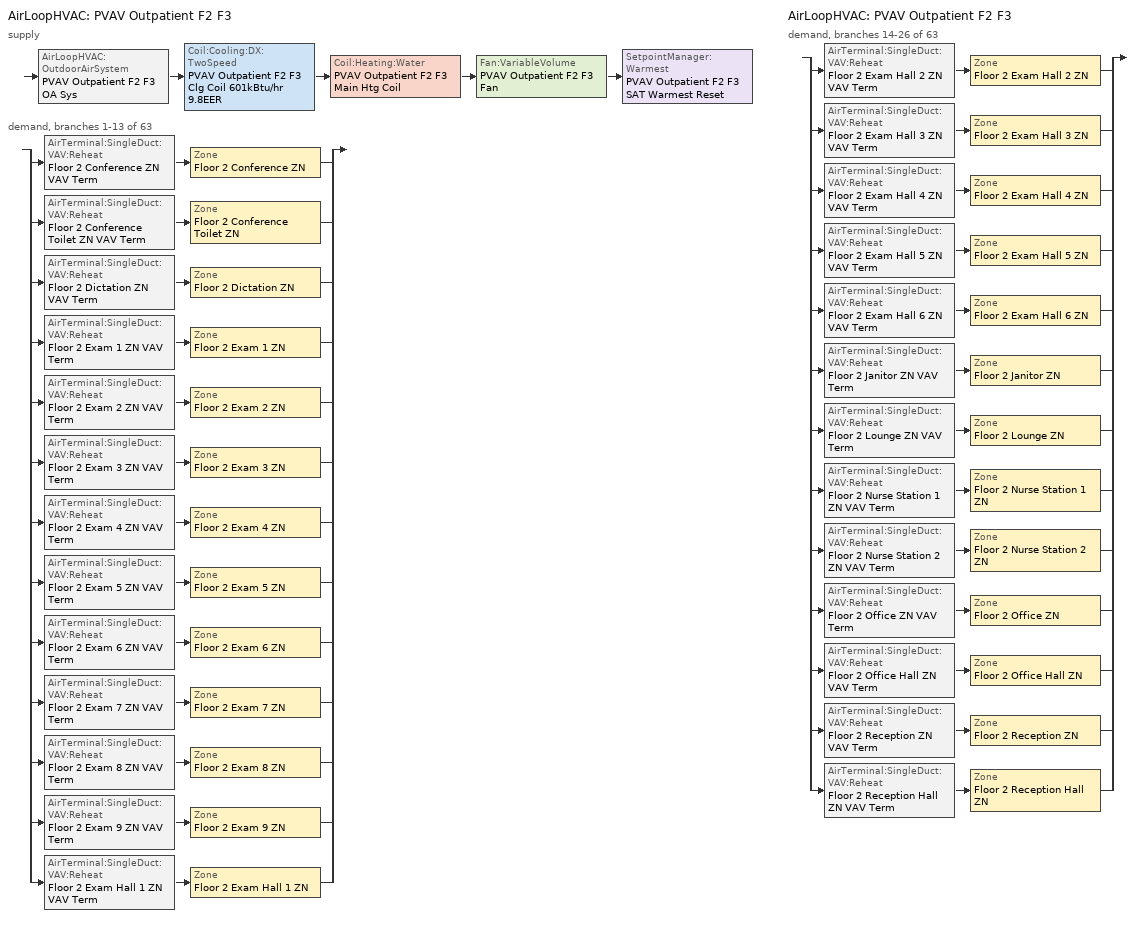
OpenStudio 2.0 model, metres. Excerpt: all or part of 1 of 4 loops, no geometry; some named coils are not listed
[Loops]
AirLoopHVAC 'PVAV Outpatient F2 F3'
 supply: AirLoopHVAC:OutdoorAirSystem 'PVAV Outpatient F2 F3 OA Sys' > Coil:Cooling:DX:TwoSpeed 'PVAV Outpatient F2 F3 Clg Coil 601kBtu/hr 9.8EER' > Coil:Heating:Water 'PVAV Outpatient F2 F3 Main Htg Coil' > Fan:VariableVolume 'PVAV Outpatient F2 F3 Fan' > SetpointManager:Warmest 'PVAV Outpatient F2 F3 SAT Warmest Reset'
 demand, branches 1-13 of 63: split
  | AirTerminal:SingleDuct:VAV:Reheat 'Floor 2 Conference ZN VAV Term' > Zone 'Floor 2 Conference ZN'
  | AirTerminal:SingleDuct:VAV:Reheat 'Floor 2 Conference Toilet ZN VAV Term' > Zone 'Floor 2 Conference Toilet ZN'
  | AirTerminal:SingleDuct:VAV:Reheat 'Floor 2 Dictation ZN VAV Term' > Zone 'Floor 2 Dictation ZN'
  | AirTerminal:SingleDuct:VAV:Reheat 'Floor 2 Exam 1 ZN VAV Term' > Zone 'Floor 2 Exam 1 ZN'
  | AirTerminal:SingleDuct:VAV:Reheat 'Floor 2 Exam 2 ZN VAV Term' > Zone 'Floor 2 Exam 2 ZN'
  | AirTerminal:SingleDuct:VAV:Reheat 'Floor 2 Exam 3 ZN VAV Term' > Zone 'Floor 2 Exam 3 ZN'
  | AirTerminal:SingleDuct:VAV:Reheat 'Floor 2 Exam 4 ZN VAV Term' > Zone 'Floor 2 Exam 4 ZN'
  | AirTerminal:SingleDuct:VAV:Reheat 'Floor 2 Exam 5 ZN VAV Term' > Zone 'Floor 2 Exam 5 ZN'
  | AirTerminal:SingleDuct:VAV:Reheat 'Floor 2 Exam 6 ZN VAV Term' > Zone 'Floor 2 Exam 6 ZN'
  | AirTerminal:SingleDuct:VAV:Reheat 'Floor 2 Exam 7 ZN VAV Term' > Zone 'Floor 2 Exam 7 ZN'
  | AirTerminal:SingleDuct:VAV:Reheat 'Floor 2 Exam 8 ZN VAV Term' > Zone 'Floor 2 Exam 8 ZN'
  | AirTerminal:SingleDuct:VAV:Reheat 'Floor 2 Exam 9 ZN VAV Term' > Zone 'Floor 2 Exam 9 ZN'
  | AirTerminal:SingleDuct:VAV:Reheat 'Floor 2 Exam Hall 1 ZN VAV Term' > Zone 'Floor 2 Exam Hall 1 ZN'
AirLoopHVAC 'PVAV Outpatient F2 F3'
 demand, branches 14-26 of 63: split
  | AirTerminal:SingleDuct:VAV:Reheat 'Floor 2 Exam Hall 2 ZN VAV Term' > Zone 'Floor 2 Exam Hall 2 ZN'
  | AirTerminal:SingleDuct:VAV:Reheat 'Floor 2 Exam Hall 3 ZN VAV Term' > Zone 'Floor 2 Exam Hall 3 ZN'
  | AirTerminal:SingleDuct:VAV:Reheat 'Floor 2 Exam Hall 4 ZN VAV Term' > Zone 'Floor 2 Exam Hall 4 ZN'
  | AirTerminal:SingleDuct:VAV:Reheat 'Floor 2 Exam Hall 5 ZN VAV Term' > Zone 'Floor 2 Exam Hall 5 ZN'
  | AirTerminal:SingleDuct:VAV:Reheat 'Floor 2 Exam Hall 6 ZN VAV Term' > Zone 'Floor 2 Exam Hall 6 ZN'
  | AirTerminal:SingleDuct:VAV:Reheat 'Floor 2 Janitor ZN VAV Term' > Zone 'Floor 2 Janitor ZN'
  | AirTerminal:SingleDuct:VAV:Reheat 'Floor 2 Lounge ZN VAV Term' > Zone 'Floor 2 Lounge ZN'
  | AirTerminal:SingleDuct:VAV:Reheat 'Floor 2 Nurse Station 1 ZN VAV Term' > Zone 'Floor 2 Nurse Station 1 ZN'
  | AirTerminal:SingleDuct:VAV:Reheat 'Floor 2 Nurse Station 2 ZN VAV Term' > Zone 'Floor 2 Nurse Station 2 ZN'
  | AirTerminal:SingleDuct:VAV:Reheat 'Floor 2 Office ZN VAV Term' > Zone 'Floor 2 Office ZN'
  | AirTerminal:SingleDuct:VAV:Reheat 'Floor 2 Office Hall ZN VAV Term' > Zone 'Floor 2 Office Hall ZN'
  | AirTerminal:SingleDuct:VAV:Reheat 'Floor 2 Reception ZN VAV Term' > Zone 'Floor 2 Reception ZN'
  | AirTerminal:SingleDuct:VAV:Reheat 'Floor 2 Reception Hall ZN VAV Term' > Zone 'Floor 2 Reception Hall ZN'
[Sizing:Zone] Zone Cooling Design Supply Air Temperature Input Method=SupplyAirTemperature; Zone Cooling Design Supply Air Temperature {C}=12.7778; Zone Cooling Design Supply Air Temperature Difference {deltaC}=11.11; Zone Heating Design Supply Air Temperature Input Method=SupplyAirTemperature; Zone Heating Design Supply Air Temperature {C}=50; Zone Heating Design Supply Air Temperature Difference {deltaC}=11.11; Zone Cooling Design Supply Air Humidity Ratio {kg-H2O/kg-air}=0.0085; Zone Heating Design Supply Air Humidity Ratio {kg-H2O/kg-air}=0.008; Heating Design Air Flow Method=DesignDay; Account for Dedicated Outdoor Air System=No; Dedicated Outdoor Air System Control Strategy=NeutralSupplyAir; Dedicated Outdoor Air Low Setpoint Temperature for Design {C}=autosize; Dedicated Outdoor Air High Setpoint Temperature for Design {C}=autosize
Name | Cooling Design Air Flow Method | Cooling Minimum Air Flow per Zone Floor Area {m3/s-m2}
Floor 2 Conference ZN; Floor 2 Exam Hall 4 ZN; Floor 2 Exam Hall 3 ZN; Floor 2 Office ZN; Floor 2 Exam Hall 1 ZN; Floor 2 Exam Hall 2 ZN; Floor 2 Reception Hall ZN; Floor 2 Lounge ZN; Floor 2 Nurse Station 2 ZN; Floor 2 Exam Hall 5 ZN; Floor 2 Dictation ZN; Floor 2 Exam Hall 6 ZN; Floor 2 Nurse Station 1 ZN; Floor 2 Reception ZN; Floor 2 Office Hall ZN; Floor 2 Janitor ZN | DesignDay
Floor 2 Exam 2 ZN; Floor 2 Exam 9 ZN; Floor 2 Exam 3 ZN; Floor 2 Exam 7 ZN; Floor 2 Exam 8 ZN; Floor 2 Exam 1 ZN; Floor 2 Exam 4 ZN; Floor 2 Exam 5 ZN; Floor 2 Exam 6 ZN | DesignDayWithLimit | 0.00508
Floor 2 Conference Toilet ZN | DesignDayWithLimit | 0.00846667
[Zone equipment]
Floor 2 Conference ZN: Floor 2 Conference ZN VAV Term
Floor 2 Exam Hall 4 ZN: Floor 2 Exam Hall 4 ZN VAV Term
Floor 2 Exam 2 ZN: Floor 2 Exam 2 ZN VAV Term
Floor 2 Exam Hall 3 ZN: Floor 2 Exam Hall 3 ZN VAV Term
Floor 2 Office ZN: Floor 2 Office ZN VAV Term
Floor 2 Exam Hall 1 ZN: Floor 2 Exam Hall 1 ZN VAV Term
Floor 2 Exam 9 ZN: Floor 2 Exam 9 ZN VAV Term
Floor 2 Exam 3 ZN: Floor 2 Exam 3 ZN VAV Term
Floor 2 Exam Hall 2 ZN: Floor 2 Exam Hall 2 ZN VAV Term
Floor 2 Reception Hall ZN: Floor 2 Reception Hall ZN VAV Term
Floor 2 Lounge ZN: Floor 2 Lounge ZN VAV Term
Floor 2 Nurse Station 2 ZN: Floor 2 Nurse Station 2 ZN VAV Term
Floor 2 Exam Hall 5 ZN: Floor 2 Exam Hall 5 ZN VAV Term
Floor 2 Dictation ZN: Floor 2 Dictation ZN VAV Term
Floor 2 Exam 7 ZN: Floor 2 Exam 7 ZN VAV Term
Floor 2 Exam Hall 6 ZN: Floor 2 Exam Hall 6 ZN VAV Term
Floor 2 Nurse Station 1 ZN: Floor 2 Nurse Station 1 ZN VAV Term
Floor 2 Exam 8 ZN: Floor 2 Exam 8 ZN VAV Term
Floor 2 Reception ZN: Floor 2 Reception ZN VAV Term
Floor 2 Conference Toilet ZN: Floor 2 Conference Toilet ZN VAV Term, Floor 2 Conference Toilet ZN Exhaust Fan
Floor 2 Exam 1 ZN: Floor 2 Exam 1 ZN VAV Term
Floor 2 Office Hall ZN: Floor 2 Office Hall ZN VAV Term
Floor 2 Janitor ZN: Floor 2 Janitor ZN VAV Term
Floor 2 Exam 4 ZN: Floor 2 Exam 4 ZN VAV Term
Floor 2 Exam 5 ZN: Floor 2 Exam 5 ZN VAV Term
Floor 2 Exam 6 ZN: Floor 2 Exam 6 ZN VAV Term
[AirLoopHVAC]
PVAV Outpatient F2 F3: Availability Schedule=OutPatientHealthCare HVACOperationSchd; Availability Manager=Availability Manager Night Cycle 2; Design Supply Air Flow Rate {m3/s}=AutoSize
[Sizing:System]
PVAV Outpatient F2 F3: Type of Load to Size On=Sensible; Design Outdoor Air Flow Rate {m3/s}=3.14707; Minimum System Air Flow Ratio=0.3; Preheat Design Temperature {C}=7; Preheat Design Humidity Ratio {kg-H2O/kg-Air}=0.008; Precool Design Temperature {C}=12.8; Precool Design Humidity Ratio {kg-H2O/kg-Air}=0.008; Central Cooling Design Supply Air Temperature {C}=14; Central Heating Design Supply Air Temperature {C}=16.6667; Sizing Option=Coincident; 100% Outdoor Air in Cooling=No; 100% Outdoor Air in Heating=No; Central Cooling Design Supply Air Humidity Ratio {kg-H2O/kg-Air}=0.0085; Central Heating Design Supply Air Humidity Ratio {kg-H2O/kg-Air}=0.008; Cooling Design Air Flow Method=DesignDay; Cooling Design Air Flow Rate {m3/s}=0; Heating Design Air Flow Method=DesignDay; Heating Design Air Flow Rate {m3/s}=0; System Outdoor Air Method=ZoneSum; Zone Maximum Outdoor Air Fraction=1; Cooling Supply Air Flow Rate Per Floor Area {m3/s-m2}=0.00996765; Cooling Fraction of Autosized Cooling Supply Air Flow Rate=1; Cooling Supply Air Flow Rate Per Unit Cooling Capacity {m3/s-W}=3.94755e-05; Heating Supply Air Flow Rate Per Floor Area {m3/s-m2}=0.00996765; Heating Fraction of Autosized Heating Supply Air Flow Rate=1; Heating Fraction of Autosized Cooling Supply Air Flow Rate=1; Heating Supply Air Flow Rate Per Unit Heating Capacity {m3/s-W}=3.15882e-05; Cooling Design Capacity Method=CoolingDesignCapacity; Cooling Design Capacity {W}=autosize; Cooling Design Capacity Per Floor Area {W/m2}=234.7; Fraction of Autosized Cooling Design Capacity=1; Heating Design Capacity Method=HeatingDesignCapacity; Heating Design Capacity {W}=autosize; Heating Design Capacity Per Floor Area {W/m2}=157; Fraction of Autosized Heating Design Capacity=1; Central Cooling Capacity Control Method=OnOff
[AvailabilityManager:NightCycle]
Availability Manager Night Cycle 2: Control Type=CycleOnAny; Thermostat Tolerance {deltaC}=1; Cycling Run Time {s}=3600
[Fan:VariableVolume]
PVAV Outpatient F2 F3 Fan: Availability Schedule=Always On Discrete; Fan Efficiency=0.61165; Pressure Rise {Pa}=1389.92; Maximum Flow Rate {m3/s}=Autosize; Fan Power Minimum Flow Rate Input Method=Fraction; Fan Power Minimum Flow Fraction=0.2; Fan Power Minimum Air Flow Rate {m3/s}=0; Motor Efficiency=0.941; Motor In Airstream Fraction=1; Fan Power Coefficient 1=0.0013; Fan Power Coefficient 2=0.147; Fan Power Coefficient 3=0.9506; Fan Power Coefficient 4=-0.0998; Fan Power Coefficient 5=0
[Coil:Cooling:DX:TwoSpeed]
PVAV Outpatient F2 F3 Clg Coil 601kBtu/hr 9.8EER: Availability Schedule=Always On Discrete; Rated High Speed Total Cooling Capacity {W}=Autosize; Rated High Speed Sensible Heat Ratio=Autosize; Rated High Speed COP {W/W}=3.77408; Rated High Speed Air Flow Rate {m3/s}=Autosize; Total Cooling Capacity Function of Temperature Curve=PSZ-AC_CoolCLennoxStandard10Ton_TGA120S2B_CapFT 2; Total Cooling Capacity Function of Flow Fraction Curve=AHU-1_CoolCStandard10Ton_CapFF 1; Energy Input Ratio Function of Temperature Curve=PSZ-AC_CoolCStandard10Ton_EIRFT 2; Energy Input Ratio Function of Flow Fraction Curve=CoolCLennoxStandard10Ton_TGA120S2B_EIRFFF 1; Part Load Fraction Correlation Curve=PSZ-AC_CoolCLennoxStandard10Ton_TGA120S2B_PLR 1; Rated Low Speed Total Cooling Capacity {W}=Autosize; Rated Low Speed Sensible Heat Ratio=0.69; Rated Low Speed COP {W/W}=3.77408; Low Speed Total Cooling Capacity Function of Temperature Curve=PSZ-AC_CoolCLennoxStandard10Ton_TGA120S2B_CapFT 3; Low Speed Energy Input Ratio Function of Temperature Curve=PSZ-AC_CoolCStandard10Ton_EIRFT 3; Condenser Type=AirCooled; High Speed Evaporative Condenser Effectiveness=0; High Speed Evaporative Condenser Air Flow Rate {m3/s}=Autosize; High Speed Evaporative Condenser Pump Rated Power Consumption {W}=Autosize; Low Speed Evaporative Condenser Effectiveness=0; Low Speed Evaporative Condenser Air Flow Rate {m3/s}=Autosize; Low Speed Evaporative Condenser Pump Rated Power Consumption {W}=Autosize; Basin Heater Capacity {W/K}=10; Basin Heater Setpoint Temperature {C}=2
[Controller:OutdoorAir]
Controller Outdoor Air 2: Minimum Outdoor Air Flow Rate {m3/s}=Autosize; Maximum Outdoor Air Flow Rate {m3/s}=Autosize; Economizer Control Type=DifferentialDryBulb; Economizer Control Action Type=ModulateFlow; Lockout Type=NoLockout; Minimum Limit Type=FixedMinimum; Minimum Outdoor Air Schedule=OutPatientHealthCare HVACOperationSchd; Minimum Fraction of Outdoor Air Schedule=OutPatientHealthCare BLDG_OA_FRAC_SCH; Controller Mechanical Ventilation=PVAV Outpatient F2 F3 Ventilation Controller; High Humidity Control=No; Heat Recovery Bypass Control Type=BypassWhenWithinEconomizerLimits
[Controller:MechanicalVentilation]
PVAV Outpatient F2 F3 Ventilation Controller: Availability Schedule=OutPatientHealthCare BLDG_OA_SCH; System Outdoor Air Method=VentilationRateProcedure
[AirLoopHVAC:OutdoorAirSystem]
PVAV Outpatient F2 F3 OA Sys: Controller=Controller Outdoor Air 2
[AirTerminal:SingleDuct:VAV:Reheat] Availability Schedule=Always On Discrete; Maximum Air Flow Rate {m3/s}=AutoSize; Zone Minimum Air Flow Input Method=Constant; Fixed Minimum Air Flow Rate {m3/s}=0; Maximum Hot Water or Steam Flow Rate {m3/s}=AutoSize; Minimum Hot Water or Steam Flow Rate {m3/s}=0; Convergence Tolerance=0.001; Damper Heating Action=Normal; Maximum Flow per Zone Floor Area During Reheat {m3/s-m2}=AutoSize; Maximum Flow Fraction During Reheat=AutoSize; Maximum Reheat Air Temperature {C}=35; Control For Outdoor Air=No
Name | Constant Minimum Air Flow Fraction | Reheat Coil
Floor 2 Conference ZN VAV Term | 1 | Floor 2 Conference ZN Rht Coil
Floor 2 Conference Toilet ZN VAV Term | 1 | Floor 2 Conference Toilet ZN Rht Coil
Floor 2 Dictation ZN VAV Term | 0.221025 | Floor 2 Dictation ZN Rht Coil
Floor 2 Exam 1 ZN VAV Term | 0.63045 | Floor 2 Exam 1 ZN Rht Coil
Floor 2 Exam 2 ZN VAV Term | 1 | Floor 2 Exam 2 ZN Rht Coil
Floor 2 Exam 3 ZN VAV Term | 1 | Floor 2 Exam 3 ZN Rht Coil
Floor 2 Exam 4 ZN VAV Term | 0.665719 | Floor 2 Exam 4 ZN Rht Coil
Floor 2 Exam 5 ZN VAV Term | 0.728757 | Floor 2 Exam 5 ZN Rht Coil
Floor 2 Exam 6 ZN VAV Term | 1 | Floor 2 Exam 6 ZN Rht Coil
Floor 2 Exam 7 ZN VAV Term | 1 | Floor 2 Exam 7 ZN Rht Coil
Floor 2 Exam 8 ZN VAV Term | 1 | Floor 2 Exam 8 ZN Rht Coil
Floor 2 Exam 9 ZN VAV Term | 1 | Floor 2 Exam 9 ZN Rht Coil
Floor 2 Exam Hall 1 ZN VAV Term | 0.2 | Floor 2 Exam Hall 1 ZN Rht Coil
Floor 2 Exam Hall 2 ZN VAV Term | 0.2 | Floor 2 Exam Hall 2 ZN Rht Coil
Floor 2 Exam Hall 3 ZN VAV Term | 0.2 | Floor 2 Exam Hall 3 ZN Rht Coil
Floor 2 Exam Hall 4 ZN VAV Term | 0.2 | Floor 2 Exam Hall 4 ZN Rht Coil
Floor 2 Exam Hall 5 ZN VAV Term | 0.2 | Floor 2 Exam Hall 5 ZN Rht Coil
Floor 2 Exam Hall 6 ZN VAV Term | 0.2 | Floor 2 Exam Hall 6 ZN Rht Coil
Floor 2 Janitor ZN VAV Term | 0.2 | Floor 2 Janitor ZN Rht Coil
Floor 2 Lounge ZN VAV Term | 0.245262 | Floor 2 Lounge ZN Rht Coil
Floor 2 Nurse Station 1 ZN VAV Term | 0.338378 | Floor 2 Nurse Station 1 ZN Rht Coil
Floor 2 Nurse Station 2 ZN VAV Term | 0.331706 | Floor 2 Nurse Station 2 ZN Rht Coil
Floor 2 Office ZN VAV Term | 0.2 | Floor 2 Office ZN Rht Coil
Floor 2 Office Hall ZN VAV Term | 0.2 | Floor 2 Office Hall ZN Rht Coil
Floor 2 Reception ZN VAV Term | 1 | Floor 2 Reception ZN Rht Coil
Floor 2 Reception Hall ZN VAV Term | 0.2 | Floor 2 Reception Hall ZN Rht Coil
[Coil:Heating:Electric] Availability Schedule=Always On Discrete
Floor 2 Conference ZN Rht Coil; Floor 2 Conference Toilet ZN Rht Coil; Floor 2 Dictation ZN Rht Coil; Floor 2 Exam 1 ZN Rht Coil; Floor 2 Exam 2 ZN Rht Coil; Floor 2 Exam 3 ZN Rht Coil; Floor 2 Exam 4 ZN Rht Coil; Floor 2 Exam 5 ZN Rht Coil; Floor 2 Exam 6 ZN Rht Coil; Floor 2 Exam 7 ZN Rht Coil; Floor 2 Exam 8 ZN Rht Coil; Floor 2 Exam 9 ZN Rht Coil; Floor 2 Exam Hall 1 ZN Rht Coil; Floor 2 Exam Hall 2 ZN Rht Coil; Floor 2 Exam Hall 3 ZN Rht Coil; Floor 2 Exam Hall 4 ZN Rht Coil; Floor 2 Exam Hall 5 ZN Rht Coil; Floor 2 Exam Hall 6 ZN Rht Coil; Floor 2 Janitor ZN Rht Coil; Floor 2 Lounge ZN Rht Coil; Floor 2 Nurse Station 1 ZN Rht Coil; Floor 2 Nurse Station 2 ZN Rht Coil; Floor 2 Office ZN Rht Coil; Floor 2 Office Hall ZN Rht Coil; Floor 2 Reception ZN Rht Coil; Floor 2 Reception Hall ZN Rht Coil
[Fan:ZoneExhaust]
Floor 2 Conference Toilet ZN Exhaust Fan: Availability Schedule=OutPatientHealthCare BLDG_OA_SCH; Fan Efficiency=0.31; Pressure Rise {Pa}=249; Maximum Flow Rate {m3/s}=0.0503379; System Availability Manager Coupling Mode=Decoupled
[SetpointManager:Warmest]
PVAV Outpatient F2 F3 SAT Warmest Reset: Control Variable=Temperature; Minimum Setpoint Temperature {C}=14; Maximum Setpoint Temperature {C}=16.7778; Strategy=MaximumTemperature
[Schedule:Ruleset]
Name | Default Day Schedule | Summer Design Day Schedule | Winter Design Day Schedule
OutPatientHealthCare HVACOperationSchd | OutPatientHealthCare HVACOperationSchd Default | OutPatientHealthCare HVACOperationSchd Summer Design Day | OutPatientHealthCare HVACOperationSchd Winter Design Day
OutPatientHealthCare BLDG_OA_SCH | OutPatientHealthCare BLDG_OA_SCH Default | OutPatientHealthCare BLDG_OA_SCH Summer Design Day | OutPatientHealthCare BLDG_OA_SCH Winter Design Day
OutPatientHealthCare BLDG_OA_FRAC_SCH | OutPatientHealthCare BLDG_OA_FRAC_SCH Default | OutPatientHealthCare BLDG_OA_FRAC_SCH Summer Design Day | OutPatientHealthCare BLDG_OA_FRAC_SCH Winter Design Day
[Schedule:Day]
OutPatientHealthCare HVACOperationSchd Default; OutPatientHealthCare HVACOperationSchd Winter Design Day; OutPatientHealthCare HVACOperationSchd Summer Design Day: 24, 0, 1
OutPatientHealthCare BLDG_OA_SCH Default; OutPatientHealthCare BLDG_OA_FRAC_SCH Default: 24, 0, 0
OutPatientHealthCare BLDG_OA_SCH Winter Design Day; OutPatientHealthCare BLDG_OA_SCH Summer Design Day; OutPatientHealthCare BLDG_OA_SCH WntrDsn|SmrDsn|Sat|Wkdy Day: 6, 0, 0, 18, 0, 1, 24, 0, 0
OutPatientHealthCare BLDG_OA_FRAC_SCH Winter Design Day; OutPatientHealthCare BLDG_OA_FRAC_SCH Summer Design Day; OutPatientHealthCare BLDG_OA_FRAC_SCH WntrDsn|SmrDsn|Sat|Wkdy Day: 6, 0, 0, 18, 0, 0.25, 24, 0, 0
[Schedule:Rule] Rule Order=0; Apply Monday=Yes; Apply Tuesday=Yes; Apply Wednesday=Yes; Apply Thursday=Yes; Apply Friday=Yes; Apply Saturday=Yes; Date Specification Type=DateRange; Start Month=1; Start Day=1; End Month=12; End Day=31
Name | Schedule Ruleset | Day Schedule
Schedule Rule 26 | OutPatientHealthCare BLDG_OA_SCH | OutPatientHealthCare BLDG_OA_SCH WntrDsn|SmrDsn|Sat|Wkdy Day
Schedule Rule 34 | OutPatientHealthCare BLDG_OA_FRAC_SCH | OutPatientHealthCare BLDG_OA_FRAC_SCH WntrDsn|SmrDsn|Sat|Wkdy Day
[Schedule:Constant]
Always On Discrete: Value=1
[Curve:Biquadratic] Minimum Value of x=17; Maximum Value of x=22; Minimum Value of y=29; Maximum Value of y=46
Name | Coefficient1 Constant | Coefficient2 x | Coefficient3 x**2 | Coefficient4 y | Coefficient5 y**2 | Coefficient6 x*y
PSZ-AC_CoolCLennoxStandard10Ton_TGA120S2B_CapFT 2; PSZ-AC_CoolCLennoxStandard10Ton_TGA120S2B_CapFT 3 | 0.42415 | 0.04426 | -0.00042 | 0.00333 | -8e-05 | -0.00021
PSZ-AC_CoolCStandard10Ton_EIRFT 2; PSZ-AC_CoolCStandard10Ton_EIRFT 3 | 1.23649 | -0.02431 | 0.00057 | -0.01434 | 0.00063 | -0.00038
[Curve:Quadratic]
Name | Coefficient1 Constant | Coefficient2 x | Coefficient3 x**2 | Minimum Value of x | Maximum Value of x
AHU-1_CoolCStandard10Ton_CapFF 1 | 0.77136 | 0.34053 | -0.11088 | 0.75918 | 1.13877
CoolCLennoxStandard10Ton_TGA120S2B_EIRFFF 1 | 1.2055 | -0.32953 | 0.12308 | 0.75918 | 1.13877
PSZ-AC_CoolCLennoxStandard10Ton_TGA120S2B_PLR 1 | 0.771 | 0.229 | 0 | 0 | 1
